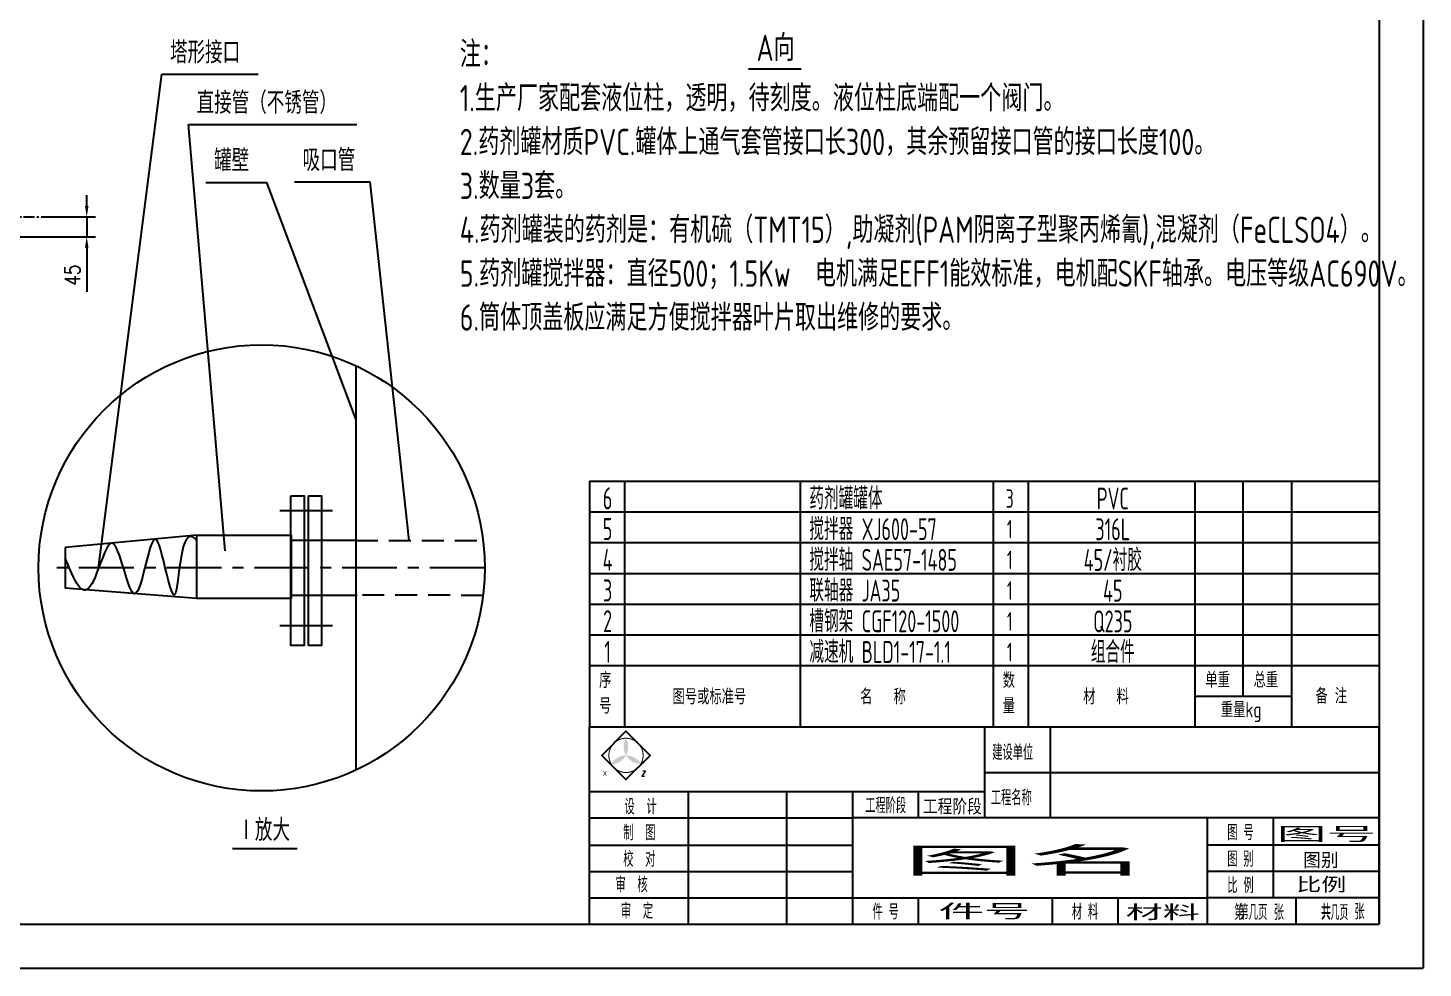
# Model space of a CAD drawing. Header units: millimetres. Extents: x -250 to 5690, y -100 to 4100.
# Drawn here: x 2510 to 5690, y -100 to 2043 of the extents above; entities that cross this region are included whole.
import ezdxf
from ezdxf.enums import TextEntityAlignment as Align

# ---------------------------------------------------------------- set-up
doc = ezdxf.new("R2010")
doc.units = ezdxf.units.MM
doc.header["$LTSCALE"] = 100
doc.linetypes.add('CENTER', pattern=[2, 1.25, -0.25, 0.25, -0.25])
doc.linetypes.add('DASHED', pattern=[0.75, 0.5, -0.25])
for name, color, linetype in [('1轮廓实线层', 7, 'Continuous'), ('2细线层', 4, 'Continuous'), ('3中心线层', 1, 'CENTER'), ('4虚线层', 6, 'DASHED'), ('6文字层', 3, 'Continuous'), ('7标注层', 4, 'Continuous'), ('图框层', 7, 'Continuous')]:
    doc.layers.add(name, color=color, linetype=linetype)
doc.styles.add('PC_TEXTSTYLE', font='isocp.shx', dxfattribs={"width": 0.8, "bigfont": 'hzfs.shx'})
doc.styles.get("Standard").update_dxf_attribs({"font": 'isocp.shx', "width": 0.707, "bigfont": 'hztxt.shx'})
doc.styles.add('TH_GBDIM', font='romans.shx', dxfattribs={"width": 0.8, "bigfont": 'gbcbig.shx'})
doc.dimstyles.new('TH_GBDIM', dxfattribs={"dimscale": 10, "dimtxt": 3.5, "dimasz": 2.5, "dimexe": 2, "dimexo": 0, "dimgap": 1.5, "dimtad": 1, "dimdec": 1, "dimzin": 0, "dimdsep": 46, "dimtxsty": 'TH_GBDIM', "dimcen": 2.5, "dimclrd": 130, "dimclre": 130, "dimclrt": 3, "dimadec": 0, "dimazin": 0, "dimtfac": 0.714286, "dimtdec": 1, "dimtmove": 0, "dimatfit": 3, "dimfxl": 1, "dimtzin": 0, "dimlwd": -1, "dimlwe": -1, "dimarcsym": 0})

# ---------------------------------------------------------------- blocks, each defined once
blk = doc.blocks.new('*D31')
at = {"layer": '1轮廓实线层', "color": 130, "ltscale": 0.1, "transparency": 16777216}
for p, q in [((2644, 1637.5), (2644, 1662.5)), ((2557.6, 1612.5), (2664, 1612.5)), ((2644, 1612.5), (2644, 1567.5)), ((2255.7, 1567.5), (2664, 1567.5)), ((2644, 1542.5), (2644, 1442.1))]:
    blk.add_line(p, q, dxfattribs=at)
for points in [[(2639.9, 1637.5), (2648.2, 1637.5), (2644, 1612.5)], [(2639.9, 1542.5), (2648.2, 1542.5), (2644, 1567.5)]]:
    blk.add_solid(points, dxfattribs=at)
at = {"layer": 'Defpoints', "color": 0, "ltscale": 0.1, "transparency": 16777216}
for p in [(2557.6, 1612.5), (2255.7, 1567.5), (2644, 1567.5)]:
    blk.add_point(p, dxfattribs=at)
at = {"layer": '1轮廓实线层', "color": 3, "ltscale": 0.1, "transparency": 16777216, "insert": (2611.5, 1479.8), "char_height": 35, "attachment_point": 5, "rotation": 90, "style": 'TH_GBDIM'}
blk.add_mtext('45{}{}', dxfattribs=at)
blk = doc.blocks.new('PC_MXBTITLERECORD')
at = {"layer": '7标注层'}
for p, q in [((-180, 14), (0, 14)), ((-180, 14), (-180, 0)), ((-172, 14), (-172, 0)), ((-132, 14), (-132, 0)), ((-88, 14), (-88, 0)), ((-80, 14), (-80, 0)), ((-42, 14), (-42, 0)), ((-31, 7), (-31, 14)), ((-20, 14), (-20, 0)), ((0, 14), (0, 0)), ((-42, 7), (-20, 7)), ((-180, 0), (0, 0))]:
    blk.add_line(p, q, dxfattribs=at)
at = {"layer": '6文字层', "char_height": 3.5, "width": 46.3639, "attachment_point": 1, "style": 'PC_TEXTSTYLE'}
for s, insert in [('序\\P号', (-177.81, 12.37)), ('数\\P量', (-85.81, 12.37)), ('单重', (-39.64, 12.44)), ('总重', (-28.64, 12.44)), ('图号或标准号', (-161.08, 8.63)), ('名   称', (-118.31, 8.63)), ('材   料', (-67.49, 8.63)), ('备 注', (-14.52, 8.79)), ('重量kg', (-36.1, 5.66))]:
    blk.add_mtext(s, dxfattribs=dict(at, insert=insert))
blk = doc.blocks.new('PC_MXB_BLOCK')
at = {"color": 4}
for p, q in [((-180, 7), (0, 7)), ((-172, 7), (-172, 0)), ((-132, 7), (-132, 0)), ((-88, 7), (-88, 0)), ((-80, 7), (-80, 0)), ((-42, 7), (-42, 0)), ((-31, 0), (-31, 7)), ((-20, 7), (-20, 0)), ((-180, 0), (0, 0))]:
    blk.add_line(p, q, dxfattribs=at)
for p, q in [((-180, 7), (-180, 0)), ((0, 7), (0, 0))]:
    blk.add_line(p, q)
at = {"layer": '6文字层', "style": 'PC_TEXTSTYLE'}
for tag, height, width, p, p2 in [('序号', 5, 0.378591, (-177.94, 0.6), (-173.82, 0.6)), ('图号或标准号', 4.25, 0.950833, (-164.95, 0.93), (-138.2, 0.93)), ('名称', 5, 3.496674, (-129.88, 0.58), (-91.35, 0.58)), ('材料', 5, 1.614064, (-69.62, 0.55), (-51.84, 0.55)), ('单重', 4.25, 0.877497, (-40.69, 0.79), (-32.58, 0.79)), ('总重', 4.25, 1.028671, (-30.56, 0.78), (-21.05, 0.78)), ('备注', 4.25, 1.477557, (-16.55, 0.95), (-2.6, 0.95))]:
    blk.add_attdef(tag, text='', height=height, dxfattribs=dict(at, width=width)).set_placement(p, p2, align=Align.FIT)
at = {"layer": '6文字层', "style": 'PC_TEXTSTYLE', "width": 0.853846}
blk.add_attdef('数量', text='', height=4.25, rotation=359.9902, dxfattribs=at).set_placement((-88.2, 0.93), (-80.23, 0.93), align=Align.FIT)

msp = doc.modelspace()

# ---------------------------------------------------------------- hatches: boundary and pattern name
at = {"layer": '6文字层'}
h = msp.add_hatch(color=256, dxfattribs=at)
h.paths.add_polyline_path([(3873.14, 384.98, 0.2608752), (3873.14, 424.03, 0.2679492)])
h.paths.add_polyline_path([(3873.14, 384.98, 0.2679492), (3839.32, 365.45, 0.0066118), (3839.85, 364.57, 0.2608752)])
h.paths.add_polyline_path([(3873.14, 384.98, 0.2679492), (3906.96, 365.45, 0.2679492)])

# ---------------------------------------------------------------- linework, layer by layer
at = {"layer": '1轮廓实线层', "ltscale": 0.1}
msp.add_line((4152.01, 1950.06), (4272.56, 1950.06), dxfattribs=at)
at = {"layer": '1轮廓实线层'}
for p, q in [((3257.9, 351.62), (3257.9, 1273.11)), ((2894.63, 886.98), (2594.66, 858.77)), ((2594.66, 858.77), (2594.66, 765.96)), ((3260.36, 875.01), (3109.79, 875.13)), ((2894.79, 742.29), (2594.66, 765.96)), ((3109.79, 750.13), (3260.15, 750.01)), ((3790, 449.91), (5590, 449.91)), ((3790, 0), (3790, 449.91)), ((3790, 0), (5590, 0))]:
    msp.add_line(p, q, dxfattribs=at)
for points in [[(3109.34, 977.05), (3139.4, 977.05), (3139.4, 635.74), (3109.34, 635.74)], [(3149.1, 977.05), (3179.17, 977.05), (3179.17, 635.74), (3149.1, 635.74)], [(2894.63, 886.98), (3109.79, 886.98), (3109.79, 742.29), (2894.63, 742.29)]]:
    msp.add_lwpolyline(points, close=True, dxfattribs=at)
msp.add_spline([(2894.63, 875.31), (2886.61, 882.14), (2842.97, 751.09), (2825.81, 801.05), (2799.02, 877.99), (2752.68, 753.5), (2701.73, 868.84), (2643.46, 762.11), (2594.66, 835.64)], degree=3, dxfattribs=at)
at = {"layer": '2细线层', "ltscale": 0.1}
for p in [(5690, 4100), (-250, -100)]:
    msp.add_line(p, (5690, -100), dxfattribs=at)
at = {"layer": '2细线层'}
for p, q in [((2671.11, 812.41), (2815, 1937.71)), ((2815, 1937.71), (3034.82, 1937.71)), ((2875.73, 1823.01), (3259.98, 1823.01)), ((2959.19, 851.39), (2875.73, 1823.01)), ((2915.66, 1691.36), (3054.37, 1691.36)), ((3257.9, 1150.31), (3054.37, 1691.36)), ((3117.33, 1692.16), (3289.96, 1692.16)), ((3378.68, 875.01), (3289.96, 1692.16)), ((4690, 449.91), (4690, 242.38)), ((4840, 449.91), (4840, 242.38)), ((4690, 346.15), (5590, 346.15)), ((3790, 302.29), (4690, 302.29)), ((4015.79, 0), (4015.79, 302.29)), ((4240, 0), (4240, 302.29)), ((4390, 0), (4390, 299.91)), ((4540, 242.38), (4540, 302.29)), ((3790, 242.38), (4390, 242.38)), ((5588.19, 242.38), (4390, 242.38)), ((5198.75, 0), (5198.75, 242.38)), ((5348.75, 60), (5348.75, 242.38)), ((2976.16, 172.64), (3123.58, 172.64)), ((3790, 179.91), (4390, 179.91)), ((5588.19, 180), (5198.75, 180)), ((3790, 119.91), (4390, 119.91)), ((5588.19, 120), (5198.75, 120)), ((3790, 59.91), (4390, 59.91)), ((4390, 59.91), (5198.75, 59.91)), ((4540, 0), (4540, 59.91)), ((4844.38, 59.91), (4844.38, 0)), ((4994.38, 59.91), (4994.38, 0)), ((5588.19, 60), (5198.75, 60)), ((5400.38, 0), (5400.38, 60))]:
    msp.add_line(p, q, dxfattribs=at)
msp.add_circle((3042.64, 812.37), 508.55, dxfattribs=at)
at = {"layer": '3中心线层', "ltscale": 0.2}
msp.add_line((2219.94, 1612.46), (2557.64, 1612.46), dxfattribs=at)
at = {"layer": '3中心线层'}
for p, q in [((3084.47, 943.57), (3203.93, 943.57)), ((3551.19, 812.3), (2555.39, 812.42)), ((3084.47, 681.14), (3203.93, 681.14))]:
    msp.add_line(p, q, dxfattribs=at)
at = {"layer": '4虚线层'}
for p, q in [((3257.85, 875.01), (3547.32, 875.01)), ((3547.32, 749.78), (3260.15, 750.01))]:
    msp.add_line(p, q, dxfattribs=at)
at = {"layer": '6文字层', "const_width": 1.84}
msp.add_lwpolyline([(3817.91, 384.98), (3873.14, 440.21), (3928.37, 384.98), (3873.14, 329.75), (3817.91, 384.98)], dxfattribs=at)
at = {"layer": '6文字层'}
msp.add_lwpolyline([(3873.14, 440.21), (3817.91, 384.98), (3873.14, 329.75), (3928.37, 384.98)], close=True, dxfattribs=at)
at = {"layer": '6文字层', "const_width": 2.3}
msp.add_lwpolyline([(3873.14, 424.03, -1.4966058), (3845.53, 357.37, -0.4142136), (3845.53, 412.6, -0.1989124), (3873.14, 424.03, -1)], format="xyb", dxfattribs=at)
at = {"layer": '图框层', "ltscale": 0.1}
for p in [(5590, 4000), (0, 0)]:
    msp.add_line(p, (5590, 0), dxfattribs=at)
at = {"layer": '图框层'}
msp.add_line((5590, 0), (5590, 449.91), dxfattribs=at)

# ---------------------------------------------------------------- block references
ref = msp.add_blockref('PC_MXB_BLOCK', (5590, 939.91), dxfattribs=dict(at, xscale=10, yscale=10, zscale=10))
ref.add_attrib('序号', '6', dxfattribs={"layer": '6文字层', "height": 50, "style": 'PC_TEXTSTYLE', "width": 0.667}).set_placement((3831.2, 945.93), align=Align.CENTER)
ref.add_attrib('名称', '药剂罐罐体', (4291.18, 945.68), dxfattribs={"layer": '6文字层', "height": 50, "style": 'PC_TEXTSTYLE', "width": 0.667})
ref.add_attrib('材料', 'PVC', dxfattribs={"layer": '6文字层', "height": 50, "style": 'PC_TEXTSTYLE', "width": 0.667}).set_placement((4982.71, 945.43), align=Align.CENTER)
ref.add_attrib('数量', '3', dxfattribs={"layer": '6文字层', "height": 42.5, "rotation": 359.99015, "style": 'PC_TEXTSTYLE', "width": 0.667}).set_placement((4747.84, 949.19), align=Align.CENTER)
ref = msp.add_blockref('PC_MXB_BLOCK', (5590, 869.91), dxfattribs=dict(at, xscale=10, yscale=10, zscale=10))
ref.add_attrib('序号', '5', dxfattribs={"layer": '6文字层', "height": 50, "style": 'PC_TEXTSTYLE', "width": 0.667}).set_placement((3831.2, 875.93), align=Align.CENTER)
ref.add_attrib('名称', '搅拌器 XJ600-57', (4291.18, 875.68), dxfattribs={"layer": '6文字层', "height": 50, "style": 'PC_TEXTSTYLE', "width": 0.667})
ref.add_attrib('材料', '316L', dxfattribs={"layer": '6文字层', "height": 50, "style": 'PC_TEXTSTYLE', "width": 0.667}).set_placement((4982.71, 875.43), align=Align.CENTER)
ref.add_attrib('数量', '1', dxfattribs={"layer": '6文字层', "height": 42.5, "rotation": 359.99015, "style": 'PC_TEXTSTYLE', "width": 0.667}).set_placement((4747.84, 879.19), align=Align.CENTER)
ref = msp.add_blockref('PC_MXB_BLOCK', (5590, 799.91), dxfattribs=dict(at, xscale=10, yscale=10, zscale=10))
ref.add_attrib('序号', '4', dxfattribs={"layer": '6文字层', "height": 50, "style": 'PC_TEXTSTYLE', "width": 0.667}).set_placement((3831.2, 805.93), align=Align.CENTER)
ref.add_attrib('名称', '搅拌轴 SAE57-1485', (4291.18, 805.68), dxfattribs={"layer": '6文字层', "height": 50, "style": 'PC_TEXTSTYLE', "width": 0.667})
ref.add_attrib('材料', '45/衬胶', dxfattribs={"layer": '6文字层', "height": 50, "style": 'PC_TEXTSTYLE', "width": 0.667}).set_placement((4982.71, 805.43), align=Align.CENTER)
ref.add_attrib('数量', '1', dxfattribs={"layer": '6文字层', "height": 42.5, "rotation": 359.99015, "style": 'PC_TEXTSTYLE', "width": 0.667}).set_placement((4747.84, 809.19), align=Align.CENTER)
ref = msp.add_blockref('PC_MXB_BLOCK', (5590, 729.91), dxfattribs=dict(at, xscale=10, yscale=10, zscale=10))
ref.add_attrib('序号', '3', dxfattribs={"layer": '6文字层', "height": 50, "style": 'PC_TEXTSTYLE', "width": 0.667}).set_placement((3831.2, 735.93), align=Align.CENTER)
ref.add_attrib('名称', '联轴器 JA35', (4291.18, 735.68), dxfattribs={"layer": '6文字层', "height": 50, "style": 'PC_TEXTSTYLE', "width": 0.667})
ref.add_attrib('材料', '45', dxfattribs={"layer": '6文字层', "height": 50, "style": 'PC_TEXTSTYLE', "width": 0.667}).set_placement((4982.71, 735.43), align=Align.CENTER)
ref.add_attrib('数量', '1', dxfattribs={"layer": '6文字层', "height": 42.5, "rotation": 359.99015, "style": 'PC_TEXTSTYLE', "width": 0.667}).set_placement((4747.84, 739.19), align=Align.CENTER)
ref = msp.add_blockref('PC_MXB_BLOCK', (5590, 659.91), dxfattribs=dict(at, xscale=10, yscale=10, zscale=10))
ref.add_attrib('序号', '2', dxfattribs={"layer": '6文字层', "height": 50, "style": 'PC_TEXTSTYLE', "width": 0.667}).set_placement((3831.2, 665.93), align=Align.CENTER)
ref.add_attrib('名称', '槽钢架 CGF120-1500', (4291.18, 665.68), dxfattribs={"layer": '6文字层', "height": 50, "style": 'PC_TEXTSTYLE', "width": 0.667})
ref.add_attrib('材料', 'Q235', dxfattribs={"layer": '6文字层', "height": 50, "style": 'PC_TEXTSTYLE', "width": 0.667}).set_placement((4982.71, 665.43), align=Align.CENTER)
ref.add_attrib('数量', '1', dxfattribs={"layer": '6文字层', "height": 42.5, "rotation": 359.99015, "style": 'PC_TEXTSTYLE', "width": 0.667}).set_placement((4747.84, 669.19), align=Align.CENTER)
ref = msp.add_blockref('PC_MXB_BLOCK', (5590, 589.91), dxfattribs=dict(at, xscale=10, yscale=10, zscale=10))
ref.add_attrib('序号', '1', dxfattribs={"layer": '6文字层', "height": 50, "style": 'PC_TEXTSTYLE', "width": 0.667}).set_placement((3831.2, 595.93), align=Align.CENTER)
ref.add_attrib('名称', '减速机 BLD1-17-1.1', (4291.18, 595.68), dxfattribs={"layer": '6文字层', "height": 50, "style": 'PC_TEXTSTYLE', "width": 0.667})
ref.add_attrib('材料', '组合件', dxfattribs={"layer": '6文字层', "height": 50, "style": 'PC_TEXTSTYLE', "width": 0.667}).set_placement((4982.71, 595.43), align=Align.CENTER)
ref.add_attrib('数量', '1', dxfattribs={"layer": '6文字层', "height": 42.5, "rotation": 359.99015, "style": 'PC_TEXTSTYLE', "width": 0.667}).set_placement((4747.84, 599.19), align=Align.CENTER)
at = {"layer": '图框层', "ltscale": 0.1, "xscale": 10, "yscale": 10, "zscale": 10}
msp.add_blockref('PC_MXBTITLERECORD', (5590, 449.91, 0), dxfattribs=at)

# ---------------------------------------------------------------- texts
at = {"layer": '2细线层', "char_height": 50, "attachment_point": 1, "style": 'PC_TEXTSTYLE'}
for s, insert, width in [('塔形接口', (2833.68, 2012.54), 171.3775), ('直接管（不锈管）', (2894.42, 1897.84), 331.2747), ('罐壁', (2934.35, 1766.19), 331.2747), ('吸口管', (3136.01, 1766.99), 331.2747), ('Ⅰ放大', (2987.38, 239.76), 171.3775)]:
    msp.add_mtext(s, dxfattribs=dict(at, insert=insert, width=width))
at = {"layer": '6文字层', "style": 'PC_TEXTSTYLE', "width": 0.667}
for s, p in [('建设单位', (4707.94, 374.24)), ('工程名称', (4704.73, 270.92)), ('审  核', (3849.15, 72.63))]:
    msp.add_text(s, height=35, dxfattribs=at).set_placement(p)
for s, p in [('设  计 ', (3912.98, 269.5)), ('工程阶段', (4465, 272.38)), ('制  图 ', (3910.29, 210.33)), (' 图 号 ', (5273.75, 210.09)), ('校  对 ', (3910.29, 150.33)), (' 图 别 ', (5273.75, 150.09)), (' 比 例 ', (5273.75, 90.09)), ('审  定', (3898.13, 31.89)), (' 件 号 ', (4465, 30)), (' 材 料 ', (4919.38, 30)), ('  第     张', (5302.78, 28.81)), ('  共    张', (5493.47, 30.12))]:
    msp.add_text(s, height=35, dxfattribs=at).set_placement(p, align=Align.MIDDLE)
at = {"layer": '6文字层', "char_height": 60, "attachment_point": 1, "style": 'PC_TEXTSTYLE'}
for s, insert, width in [('注：\\P1.生产厂家配套液位柱，透明，待刻度。液位柱底端配一个阀门。\\P2.药剂罐材质PVC.罐体上通气套管接口长300，其余预留接口管的接口长度100。\\P3.数量3套。\\P4.药剂罐装的药剂是：有机硫（TMT15）,助凝剂(PAM阴离子型聚丙烯氰),混凝剂（FeCLSO4）。\\P5.药剂罐搅拌器：直径500；1.5Kw  电机满足EFF1能效标准，电机配SKF轴承。电压等级AC690V。\\P6.筒体顶盖板应满足方便搅拌器叶片取出维修的要求。', (3494.29, 2013.38), 2153.567), ('A向', (4170.83, 2028.07), 8333.5958)]:
    msp.add_mtext(s, dxfattribs=dict(at, insert=insert, width=width))
at = {"layer": '6文字层', "char_height": 11.9664, "width": 26.4693, "attachment_point": 1}
for s, insert in [('\\fCommercialScript BT|b0|i0|c0|p66;X', (3820.33, 349.64)), ('\\Fscriptc.shx;Z', (3907.95, 349.4))]:
    msp.add_mtext(s, dxfattribs=dict(at, insert=insert))
at = {"layer": '6文字层', "style": 'PC_TEXTSTYLE'}
for tag, height, width, p, p2 in [('工程阶段', 35, 0.987242, (4549.81, 250.11), (4684.23, 250.11)), ('图号', 35, 3.417498, (5356.47, 187.29), (5583.73, 187.29)), ('图名', 65, 4.745732, (4504.94, 111.02), (5063.27, 111.02)), ('图别', 35, 1.215572, (5416.74, 127.81), (5497.58, 127.81)), ('件号', 35, 3.134223, (4585.38, 11.24), (4793.8, 11.24)), ('材料', 35, 2.509982, (5012.18, 9.2), (5180.85, 9.2))]:
    msp.add_attdef(tag, text='', height=height, dxfattribs=dict(at, width=width)).set_placement(p, p2, align=Align.FIT)
at = {"layer": '6文字层', "style": 'PC_TEXTSTYLE', "flags": 8}
for tag, width, p, p2 in [('比例', 1.703651, (5401.05, 72.17), (5514.94, 72.17)), ('共几页', 0.59982, (5458.62, 9.39), (5519.5, 9.39))]:
    msp.add_attdef(tag, text='', height=35, dxfattribs=dict(at, width=width)).set_placement(p, p2, align=Align.FIT)
at = {"layer": '6文字层', "color": 3, "style": 'PC_TEXTSTYLE', "width": 0.638518, "flags": 8}
msp.add_attdef('第几页', text='', height=35, dxfattribs=at).set_placement((5270.48, 9.81), (5335.29, 9.81), align=Align.FIT)

# ---------------------------------------------------------------- dimensions: what is measured, and where the dimension line sits
at = {"layer": '1轮廓实线层'}
dim = msp.add_linear_dim(base=(2644.04, 1567.46), p1=(2557.64, 1612.46), p2=(2255.72, 1567.46), angle=90, text='<>{}{}', dimstyle='TH_GBDIM', override={"dimgap": 1.5, "dimtad": 1, "dimjust": 0, "dimdec": 0, "dimlfac": 1, "dimse1": 0, "dimse2": 0, "dimsd1": 0, "dimsd2": 0}, dxfattribs=at)
dim.commit()
dim.dimension.update_dxf_attribs({"geometry": '*D31', "text_midpoint": (2611.54, 1479.8)})

doc.saveas('drawing.dxf')
